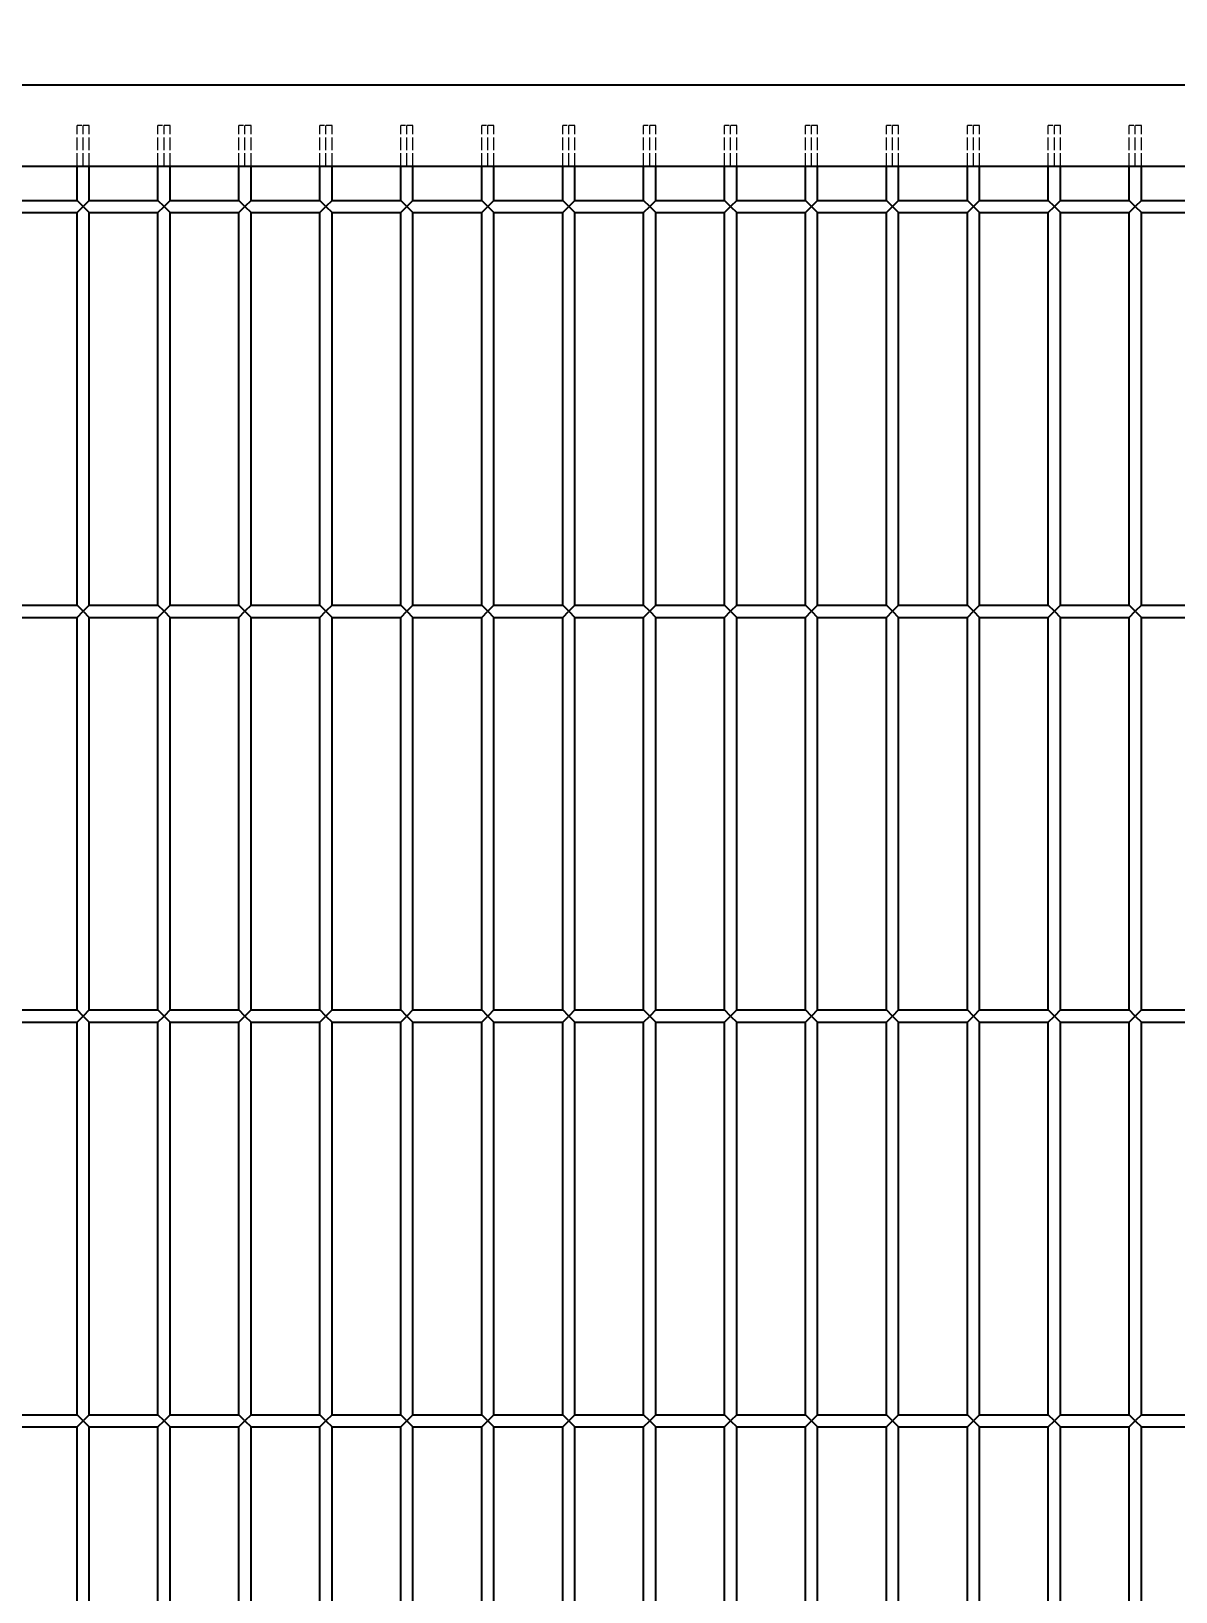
# Model space of a CAD drawing. Header units: millimetres. Extents: x 120 to 9117, y 110 to 4090.
# Drawn here: x 2094.5 to 2377.3, y 3144.8 to 3530.3 of the extents above; entities that cross this region are included whole.
import ezdxf

# ---------------------------------------------------------------- set-up
doc = ezdxf.new("R2010")
doc.units = ezdxf.units.MM
doc.header["$LTSCALE"] = 20
doc.linetypes.add('DASHED', pattern=[0.2067, 0.1654, -0.0413])
doc.layers.add('可见 (ISO)', color=7, linetype='Continuous', lineweight=25)
doc.layers.add('尺寸 (ISO)', color=7, linetype='Continuous', lineweight=18, true_color=0x008000)
doc.layers.add('隐藏 (ISO)', color=5, linetype='DASHED', lineweight=18, true_color=0x0000ff)
doc.styles.add('最新国标', font='simfang.ttf')
doc.dimstyles.new('默认 (GB)', dxfattribs={"dimscale": 20, "dimtxt": 2.8, "dimasz": 2.5, "dimexe": 2, "dimexo": 1.5, "dimgap": 0.5, "dimtad": 1, "dimtoh": 1, "dimdsep": 46, "dimtxsty": '最新国标', "dimcen": 0.09, "dimdle": 10, "dimclrd": 256, "dimclre": 256, "dimclrt": 256, "dimaunit": 1, "dimadec": 3, "dimazin": 2, "dimtfac": 0.535714, "dimtdec": 3, "dimtmove": 0, "dimatfit": 3, "dimfxl": 0, "dimtolj": 1, "dimlwd": -1, "dimlwe": -1, "dimarcsym": 0})

# ---------------------------------------------------------------- blocks, each defined once
blk = doc.blocks.new('*D5')
at = {"layer": 'Defpoints', "color": 0, "transparency": 16777216}
for p in [(1820.28, 3668.26), (1820.28, 3517.01), (3020.28, 3517.01)]:
    blk.add_point(p, dxfattribs=at)
at = {"layer": '尺寸 (ISO)', "color": 116, "true_color": 0x00803f, "transparency": 16777216}
for p, q in [((1820.28, 3547.01), (1820.28, 3708.26)), ((3020.28, 3547.01), (3020.28, 3708.26)), ((2970.28, 3668.26), (1870.28, 3668.26))]:
    blk.add_line(p, q, dxfattribs=at)
for points in [[(1870.28, 3676.6), (1870.28, 3659.93), (1820.28, 3668.26)], [(2970.28, 3676.6), (2970.28, 3659.93), (3020.28, 3668.26)]]:
    blk.add_solid(points, dxfattribs=at)
at = {"layer": '尺寸 (ISO)', "transparency": 16777216, "insert": (2520.28, 3706.58), "char_height": 56, "attachment_point": 5, "style": '最新国标'}
blk.add_mtext('\\A1;1200', dxfattribs=at)

msp = doc.modelspace()

# ---------------------------------------------------------------- linework, layer by layer
at = {"layer": '可见 (ISO)'}
for p, q in [((3020.28, 3517.011), (1820.28, 3517.011)), ((1840.28, 3497.011), (3000.28, 3497.011)), ((2105.78, 3488.511), (2105.78, 3497.011)), ((2108.78, 3488.511), (2108.78, 3497.011)), ((2125.78, 3488.511), (2125.78, 3497.011)), ((2128.78, 3488.511), (2128.78, 3497.011)), ((2145.78, 3488.511), (2145.78, 3497.011)), ((2148.78, 3488.511), (2148.78, 3497.011)), ((2165.78, 3488.511), (2165.78, 3497.011)), ((2168.78, 3488.511), (2168.78, 3497.011)), ((2185.78, 3488.511), (2185.78, 3497.011)), ((2188.78, 3488.511), (2188.78, 3497.011)), ((2205.78, 3488.511), (2205.78, 3497.011)), ((2208.78, 3488.511), (2208.78, 3497.011)), ((2225.78, 3488.511), (2225.78, 3497.011)), ((2228.78, 3488.511), (2228.78, 3497.011)), ((2245.78, 3488.511), (2245.78, 3497.011)), ((2248.78, 3488.511), (2248.78, 3497.011)), ((2265.78, 3488.511), (2265.78, 3497.011)), ((2268.78, 3488.511), (2268.78, 3497.011)), ((2285.78, 3488.511), (2285.78, 3497.011)), ((2288.78, 3488.511), (2288.78, 3497.011)), ((2305.78, 3488.511), (2305.78, 3497.011)), ((2308.78, 3488.511), (2308.78, 3497.011)), ((2325.78, 3488.511), (2325.78, 3497.011)), ((2328.78, 3488.511), (2328.78, 3497.011)), ((2345.78, 3488.511), (2345.78, 3497.011)), ((2348.78, 3488.511), (2348.78, 3497.011)), ((2365.78, 3488.511), (2365.78, 3497.011)), ((2368.78, 3488.511), (2368.78, 3497.011)), ((2088.78, 3488.511), (2105.78, 3488.511)), ((2088.78, 3485.511), (2105.78, 3485.511)), ((2107.28, 3487.011), (2105.78, 3488.511)), ((2105.78, 3485.511), (2107.28, 3487.011)), ((2105.78, 3388.511), (2105.78, 3485.511)), ((2108.78, 3488.511), (2107.28, 3487.011)), ((2107.28, 3487.011), (2108.78, 3485.511)), ((2108.78, 3488.511), (2125.78, 3488.511)), ((2108.78, 3485.511), (2125.78, 3485.511)), ((2108.78, 3388.511), (2108.78, 3485.511)), ((2127.28, 3487.011), (2125.78, 3488.511)), ((2125.78, 3485.511), (2127.28, 3487.011)), ((2125.78, 3388.511), (2125.78, 3485.511)), ((2128.78, 3488.511), (2127.28, 3487.011)), ((2127.28, 3487.011), (2128.78, 3485.511)), ((2128.78, 3488.511), (2145.78, 3488.511)), ((2128.78, 3485.511), (2145.78, 3485.511)), ((2128.78, 3388.511), (2128.78, 3485.511)), ((2147.28, 3487.011), (2145.78, 3488.511)), ((2145.78, 3485.511), (2147.28, 3487.011)), ((2145.78, 3388.511), (2145.78, 3485.511)), ((2148.78, 3488.511), (2147.28, 3487.011)), ((2147.28, 3487.011), (2148.78, 3485.511)), ((2148.78, 3488.511), (2165.78, 3488.511)), ((2148.78, 3485.511), (2165.78, 3485.511)), ((2148.78, 3388.511), (2148.78, 3485.511)), ((2167.28, 3487.011), (2165.78, 3488.511)), ((2165.78, 3485.511), (2167.28, 3487.011)), ((2165.78, 3388.511), (2165.78, 3485.511)), ((2168.78, 3488.511), (2167.28, 3487.011)), ((2167.28, 3487.011), (2168.78, 3485.511)), ((2168.78, 3488.511), (2185.78, 3488.511)), ((2168.78, 3485.511), (2185.78, 3485.511)), ((2168.78, 3388.511), (2168.78, 3485.511)), ((2187.28, 3487.011), (2185.78, 3488.511)), ((2185.78, 3485.511), (2187.28, 3487.011)), ((2185.78, 3388.511), (2185.78, 3485.511)), ((2188.78, 3488.511), (2187.28, 3487.011)), ((2187.28, 3487.011), (2188.78, 3485.511)), ((2188.78, 3488.511), (2205.78, 3488.511)), ((2188.78, 3485.511), (2205.78, 3485.511)), ((2188.78, 3388.511), (2188.78, 3485.511)), ((2207.28, 3487.011), (2205.78, 3488.511)), ((2205.78, 3485.511), (2207.28, 3487.011)), ((2205.78, 3388.511), (2205.78, 3485.511)), ((2208.78, 3488.511), (2207.28, 3487.011)), ((2207.28, 3487.011), (2208.78, 3485.511)), ((2208.78, 3488.511), (2225.78, 3488.511)), ((2208.78, 3485.511), (2225.78, 3485.511)), ((2208.78, 3388.511), (2208.78, 3485.511)), ((2227.28, 3487.011), (2225.78, 3488.511)), ((2225.78, 3485.511), (2227.28, 3487.011)), ((2225.78, 3388.511), (2225.78, 3485.511)), ((2228.78, 3488.511), (2227.28, 3487.011)), ((2227.28, 3487.011), (2228.78, 3485.511)), ((2228.78, 3488.511), (2245.78, 3488.511)), ((2228.78, 3485.511), (2245.78, 3485.511)), ((2228.78, 3388.511), (2228.78, 3485.511)), ((2247.28, 3487.011), (2245.78, 3488.511)), ((2245.78, 3485.511), (2247.28, 3487.011)), ((2245.78, 3388.511), (2245.78, 3485.511)), ((2248.78, 3488.511), (2247.28, 3487.011)), ((2247.28, 3487.011), (2248.78, 3485.511)), ((2248.78, 3488.511), (2265.78, 3488.511)), ((2248.78, 3485.511), (2265.78, 3485.511)), ((2248.78, 3388.511), (2248.78, 3485.511)), ((2267.28, 3487.011), (2265.78, 3488.511)), ((2265.78, 3485.511), (2267.28, 3487.011)), ((2265.78, 3388.511), (2265.78, 3485.511)), ((2268.78, 3488.511), (2267.28, 3487.011)), ((2267.28, 3487.011), (2268.78, 3485.511)), ((2268.78, 3488.511), (2285.78, 3488.511)), ((2268.78, 3485.511), (2285.78, 3485.511)), ((2268.78, 3388.511), (2268.78, 3485.511)), ((2287.28, 3487.011), (2285.78, 3488.511)), ((2285.78, 3485.511), (2287.28, 3487.011)), ((2285.78, 3388.511), (2285.78, 3485.511)), ((2288.78, 3488.511), (2287.28, 3487.011)), ((2287.28, 3487.011), (2288.78, 3485.511)), ((2288.78, 3488.511), (2305.78, 3488.511)), ((2288.78, 3485.511), (2305.78, 3485.511)), ((2288.78, 3388.511), (2288.78, 3485.511)), ((2307.28, 3487.011), (2305.78, 3488.511)), ((2305.78, 3485.511), (2307.28, 3487.011)), ((2305.78, 3388.511), (2305.78, 3485.511)), ((2308.78, 3488.511), (2307.28, 3487.011)), ((2307.28, 3487.011), (2308.78, 3485.511)), ((2308.78, 3488.511), (2325.78, 3488.511)), ((2308.78, 3485.511), (2325.78, 3485.511)), ((2308.78, 3388.511), (2308.78, 3485.511)), ((2327.28, 3487.011), (2325.78, 3488.511)), ((2325.78, 3485.511), (2327.28, 3487.011)), ((2325.78, 3388.511), (2325.78, 3485.511)), ((2328.78, 3488.511), (2327.28, 3487.011)), ((2327.28, 3487.011), (2328.78, 3485.511)), ((2328.78, 3488.511), (2345.78, 3488.511)), ((2328.78, 3485.511), (2345.78, 3485.511)), ((2328.78, 3388.511), (2328.78, 3485.511)), ((2347.28, 3487.011), (2345.78, 3488.511)), ((2345.78, 3485.511), (2347.28, 3487.011)), ((2345.78, 3388.511), (2345.78, 3485.511)), ((2348.78, 3488.511), (2347.28, 3487.011)), ((2347.28, 3487.011), (2348.78, 3485.511)), ((2348.78, 3488.511), (2365.78, 3488.511)), ((2348.78, 3485.511), (2365.78, 3485.511)), ((2348.78, 3388.511), (2348.78, 3485.511)), ((2367.28, 3487.011), (2365.78, 3488.511)), ((2365.78, 3485.511), (2367.28, 3487.011)), ((2365.78, 3388.511), (2365.78, 3485.511)), ((2368.78, 3488.511), (2367.28, 3487.011)), ((2367.28, 3487.011), (2368.78, 3485.511)), ((2368.78, 3488.511), (2385.78, 3488.511)), ((2368.78, 3485.511), (2385.78, 3485.511)), ((2368.78, 3388.511), (2368.78, 3485.511)), ((2088.78, 3388.511), (2105.78, 3388.511)), ((2088.78, 3385.511), (2105.78, 3385.511)), ((2107.28, 3387.011), (2105.78, 3388.511)), ((2105.78, 3385.511), (2107.28, 3387.011)), ((2105.78, 3288.511), (2105.78, 3385.511)), ((2108.78, 3388.511), (2107.28, 3387.011)), ((2107.28, 3387.011), (2108.78, 3385.511)), ((2108.78, 3388.511), (2125.78, 3388.511)), ((2108.78, 3385.511), (2125.78, 3385.511)), ((2108.78, 3288.511), (2108.78, 3385.511)), ((2127.28, 3387.011), (2125.78, 3388.511)), ((2125.78, 3385.511), (2127.28, 3387.011)), ((2125.78, 3288.511), (2125.78, 3385.511)), ((2128.78, 3388.511), (2127.28, 3387.011)), ((2127.28, 3387.011), (2128.78, 3385.511)), ((2128.78, 3388.511), (2145.78, 3388.511)), ((2128.78, 3385.511), (2145.78, 3385.511)), ((2128.78, 3288.511), (2128.78, 3385.511)), ((2147.28, 3387.011), (2145.78, 3388.511)), ((2145.78, 3385.511), (2147.28, 3387.011)), ((2145.78, 3288.511), (2145.78, 3385.511)), ((2148.78, 3388.511), (2147.28, 3387.011)), ((2147.28, 3387.011), (2148.78, 3385.511)), ((2148.78, 3388.511), (2165.78, 3388.511)), ((2148.78, 3385.511), (2165.78, 3385.511)), ((2148.78, 3288.511), (2148.78, 3385.511)), ((2167.28, 3387.011), (2165.78, 3388.511)), ((2165.78, 3385.511), (2167.28, 3387.011)), ((2165.78, 3288.511), (2165.78, 3385.511)), ((2168.78, 3388.511), (2167.28, 3387.011)), ((2167.28, 3387.011), (2168.78, 3385.511)), ((2168.78, 3388.511), (2185.78, 3388.511)), ((2168.78, 3385.511), (2185.78, 3385.511)), ((2168.78, 3288.511), (2168.78, 3385.511)), ((2187.28, 3387.011), (2185.78, 3388.511)), ((2185.78, 3385.511), (2187.28, 3387.011)), ((2185.78, 3288.511), (2185.78, 3385.511)), ((2188.78, 3388.511), (2187.28, 3387.011)), ((2187.28, 3387.011), (2188.78, 3385.511)), ((2188.78, 3388.511), (2205.78, 3388.511)), ((2188.78, 3385.511), (2205.78, 3385.511)), ((2188.78, 3288.511), (2188.78, 3385.511)), ((2207.28, 3387.011), (2205.78, 3388.511)), ((2205.78, 3385.511), (2207.28, 3387.011)), ((2205.78, 3288.511), (2205.78, 3385.511)), ((2208.78, 3388.511), (2207.28, 3387.011)), ((2207.28, 3387.011), (2208.78, 3385.511)), ((2208.78, 3388.511), (2225.78, 3388.511)), ((2208.78, 3385.511), (2225.78, 3385.511)), ((2208.78, 3288.511), (2208.78, 3385.511)), ((2227.28, 3387.011), (2225.78, 3388.511)), ((2225.78, 3385.511), (2227.28, 3387.011)), ((2225.78, 3288.511), (2225.78, 3385.511)), ((2228.78, 3388.511), (2227.28, 3387.011)), ((2227.28, 3387.011), (2228.78, 3385.511)), ((2228.78, 3388.511), (2245.78, 3388.511)), ((2228.78, 3385.511), (2245.78, 3385.511)), ((2228.78, 3288.511), (2228.78, 3385.511)), ((2247.28, 3387.011), (2245.78, 3388.511)), ((2245.78, 3385.511), (2247.28, 3387.011)), ((2245.78, 3288.511), (2245.78, 3385.511)), ((2248.78, 3388.511), (2247.28, 3387.011)), ((2247.28, 3387.011), (2248.78, 3385.511)), ((2248.78, 3388.511), (2265.78, 3388.511)), ((2248.78, 3385.511), (2265.78, 3385.511)), ((2248.78, 3288.511), (2248.78, 3385.511)), ((2267.28, 3387.011), (2265.78, 3388.511)), ((2265.78, 3385.511), (2267.28, 3387.011)), ((2265.78, 3288.511), (2265.78, 3385.511)), ((2268.78, 3388.511), (2267.28, 3387.011)), ((2267.28, 3387.011), (2268.78, 3385.511)), ((2268.78, 3388.511), (2285.78, 3388.511)), ((2268.78, 3385.511), (2285.78, 3385.511)), ((2268.78, 3288.511), (2268.78, 3385.511)), ((2287.28, 3387.011), (2285.78, 3388.511)), ((2285.78, 3385.511), (2287.28, 3387.011)), ((2285.78, 3288.511), (2285.78, 3385.511)), ((2288.78, 3388.511), (2287.28, 3387.011)), ((2287.28, 3387.011), (2288.78, 3385.511)), ((2288.78, 3388.511), (2305.78, 3388.511)), ((2288.78, 3385.511), (2305.78, 3385.511)), ((2288.78, 3288.511), (2288.78, 3385.511)), ((2307.28, 3387.011), (2305.78, 3388.511)), ((2305.78, 3385.511), (2307.28, 3387.011)), ((2305.78, 3288.511), (2305.78, 3385.511)), ((2308.78, 3388.511), (2307.28, 3387.011)), ((2307.28, 3387.011), (2308.78, 3385.511)), ((2308.78, 3388.511), (2325.78, 3388.511)), ((2308.78, 3385.511), (2325.78, 3385.511)), ((2308.78, 3288.511), (2308.78, 3385.511)), ((2327.28, 3387.011), (2325.78, 3388.511)), ((2325.78, 3385.511), (2327.28, 3387.011)), ((2325.78, 3288.511), (2325.78, 3385.511)), ((2328.78, 3388.511), (2327.28, 3387.011)), ((2327.28, 3387.011), (2328.78, 3385.511)), ((2328.78, 3388.511), (2345.78, 3388.511)), ((2328.78, 3385.511), (2345.78, 3385.511)), ((2328.78, 3288.511), (2328.78, 3385.511)), ((2347.28, 3387.011), (2345.78, 3388.511)), ((2345.78, 3385.511), (2347.28, 3387.011)), ((2345.78, 3288.511), (2345.78, 3385.511)), ((2348.78, 3388.511), (2347.28, 3387.011)), ((2347.28, 3387.011), (2348.78, 3385.511)), ((2348.78, 3388.511), (2365.78, 3388.511)), ((2348.78, 3385.511), (2365.78, 3385.511)), ((2348.78, 3288.511), (2348.78, 3385.511)), ((2367.28, 3387.011), (2365.78, 3388.511)), ((2365.78, 3385.511), (2367.28, 3387.011)), ((2365.78, 3288.511), (2365.78, 3385.511)), ((2368.78, 3388.511), (2367.28, 3387.011)), ((2367.28, 3387.011), (2368.78, 3385.511)), ((2368.78, 3388.511), (2385.78, 3388.511)), ((2368.78, 3385.511), (2385.78, 3385.511)), ((2368.78, 3288.511), (2368.78, 3385.511)), ((2088.78, 3288.511), (2105.78, 3288.511)), ((2088.78, 3285.511), (2105.78, 3285.511)), ((2107.28, 3287.011), (2105.78, 3288.511)), ((2105.78, 3285.511), (2107.28, 3287.011)), ((2105.78, 3188.511), (2105.78, 3285.511)), ((2108.78, 3288.511), (2107.28, 3287.011)), ((2107.28, 3287.011), (2108.78, 3285.511)), ((2108.78, 3288.511), (2125.78, 3288.511)), ((2108.78, 3285.511), (2125.78, 3285.511)), ((2108.78, 3188.511), (2108.78, 3285.511)), ((2127.28, 3287.011), (2125.78, 3288.511)), ((2125.78, 3285.511), (2127.28, 3287.011)), ((2125.78, 3188.511), (2125.78, 3285.511)), ((2128.78, 3288.511), (2127.28, 3287.011)), ((2127.28, 3287.011), (2128.78, 3285.511)), ((2128.78, 3288.511), (2145.78, 3288.511)), ((2128.78, 3285.511), (2145.78, 3285.511)), ((2128.78, 3188.511), (2128.78, 3285.511)), ((2147.28, 3287.011), (2145.78, 3288.511)), ((2145.78, 3285.511), (2147.28, 3287.011)), ((2145.78, 3188.511), (2145.78, 3285.511)), ((2148.78, 3288.511), (2147.28, 3287.011)), ((2147.28, 3287.011), (2148.78, 3285.511)), ((2148.78, 3288.511), (2165.78, 3288.511)), ((2148.78, 3285.511), (2165.78, 3285.511)), ((2148.78, 3188.511), (2148.78, 3285.511)), ((2167.28, 3287.011), (2165.78, 3288.511)), ((2165.78, 3285.511), (2167.28, 3287.011)), ((2165.78, 3188.511), (2165.78, 3285.511)), ((2168.78, 3288.511), (2167.28, 3287.011)), ((2167.28, 3287.011), (2168.78, 3285.511)), ((2168.78, 3288.511), (2185.78, 3288.511)), ((2168.78, 3285.511), (2185.78, 3285.511)), ((2168.78, 3188.511), (2168.78, 3285.511)), ((2187.28, 3287.011), (2185.78, 3288.511)), ((2185.78, 3285.511), (2187.28, 3287.011)), ((2185.78, 3188.511), (2185.78, 3285.511)), ((2188.78, 3288.511), (2187.28, 3287.011)), ((2187.28, 3287.011), (2188.78, 3285.511)), ((2188.78, 3288.511), (2205.78, 3288.511)), ((2188.78, 3285.511), (2205.78, 3285.511)), ((2188.78, 3188.511), (2188.78, 3285.511)), ((2207.28, 3287.011), (2205.78, 3288.511)), ((2205.78, 3285.511), (2207.28, 3287.011)), ((2205.78, 3188.511), (2205.78, 3285.511)), ((2208.78, 3288.511), (2207.28, 3287.011)), ((2207.28, 3287.011), (2208.78, 3285.511)), ((2208.78, 3288.511), (2225.78, 3288.511)), ((2208.78, 3285.511), (2225.78, 3285.511)), ((2208.78, 3188.511), (2208.78, 3285.511)), ((2227.28, 3287.011), (2225.78, 3288.511)), ((2225.78, 3285.511), (2227.28, 3287.011)), ((2225.78, 3188.511), (2225.78, 3285.511)), ((2228.78, 3288.511), (2227.28, 3287.011)), ((2227.28, 3287.011), (2228.78, 3285.511)), ((2228.78, 3288.511), (2245.78, 3288.511)), ((2228.78, 3285.511), (2245.78, 3285.511)), ((2228.78, 3188.511), (2228.78, 3285.511)), ((2247.28, 3287.011), (2245.78, 3288.511)), ((2245.78, 3285.511), (2247.28, 3287.011)), ((2245.78, 3188.511), (2245.78, 3285.511)), ((2248.78, 3288.511), (2247.28, 3287.011)), ((2247.28, 3287.011), (2248.78, 3285.511)), ((2248.78, 3288.511), (2265.78, 3288.511)), ((2248.78, 3285.511), (2265.78, 3285.511)), ((2248.78, 3188.511), (2248.78, 3285.511)), ((2267.28, 3287.011), (2265.78, 3288.511)), ((2265.78, 3285.511), (2267.28, 3287.011)), ((2265.78, 3188.511), (2265.78, 3285.511)), ((2268.78, 3288.511), (2267.28, 3287.011)), ((2267.28, 3287.011), (2268.78, 3285.511)), ((2268.78, 3288.511), (2285.78, 3288.511)), ((2268.78, 3285.511), (2285.78, 3285.511)), ((2268.78, 3188.511), (2268.78, 3285.511)), ((2287.28, 3287.011), (2285.78, 3288.511)), ((2285.78, 3285.511), (2287.28, 3287.011)), ((2285.78, 3188.511), (2285.78, 3285.511)), ((2288.78, 3288.511), (2287.28, 3287.011)), ((2287.28, 3287.011), (2288.78, 3285.511)), ((2288.78, 3288.511), (2305.78, 3288.511)), ((2288.78, 3285.511), (2305.78, 3285.511)), ((2288.78, 3188.511), (2288.78, 3285.511)), ((2307.28, 3287.011), (2305.78, 3288.511)), ((2305.78, 3285.511), (2307.28, 3287.011)), ((2305.78, 3188.511), (2305.78, 3285.511)), ((2308.78, 3288.511), (2307.28, 3287.011)), ((2307.28, 3287.011), (2308.78, 3285.511)), ((2308.78, 3288.511), (2325.78, 3288.511)), ((2308.78, 3285.511), (2325.78, 3285.511)), ((2308.78, 3188.511), (2308.78, 3285.511)), ((2327.28, 3287.011), (2325.78, 3288.511)), ((2325.78, 3285.511), (2327.28, 3287.011)), ((2325.78, 3188.511), (2325.78, 3285.511)), ((2328.78, 3288.511), (2327.28, 3287.011)), ((2327.28, 3287.011), (2328.78, 3285.511)), ((2328.78, 3288.511), (2345.78, 3288.511)), ((2328.78, 3285.511), (2345.78, 3285.511)), ((2328.78, 3188.511), (2328.78, 3285.511)), ((2347.28, 3287.011), (2345.78, 3288.511)), ((2345.78, 3285.511), (2347.28, 3287.011)), ((2345.78, 3188.511), (2345.78, 3285.511)), ((2348.78, 3288.511), (2347.28, 3287.011)), ((2347.28, 3287.011), (2348.78, 3285.511)), ((2348.78, 3288.511), (2365.78, 3288.511)), ((2348.78, 3285.511), (2365.78, 3285.511)), ((2348.78, 3188.511), (2348.78, 3285.511)), ((2367.28, 3287.011), (2365.78, 3288.511)), ((2365.78, 3285.511), (2367.28, 3287.011)), ((2365.78, 3188.511), (2365.78, 3285.511)), ((2368.78, 3288.511), (2367.28, 3287.011)), ((2367.28, 3287.011), (2368.78, 3285.511)), ((2368.78, 3288.511), (2385.78, 3288.511)), ((2368.78, 3285.511), (2385.78, 3285.511)), ((2368.78, 3188.511), (2368.78, 3285.511)), ((2088.78, 3188.511), (2105.78, 3188.511)), ((2107.28, 3187.011), (2105.78, 3188.511)), ((2108.78, 3188.511), (2107.28, 3187.011)), ((2108.78, 3188.511), (2125.78, 3188.511)), ((2127.28, 3187.011), (2125.78, 3188.511)), ((2128.78, 3188.511), (2127.28, 3187.011)), ((2128.78, 3188.511), (2145.78, 3188.511)), ((2147.28, 3187.011), (2145.78, 3188.511)), ((2148.78, 3188.511), (2147.28, 3187.011)), ((2148.78, 3188.511), (2165.78, 3188.511)), ((2167.28, 3187.011), (2165.78, 3188.511)), ((2168.78, 3188.511), (2167.28, 3187.011)), ((2168.78, 3188.511), (2185.78, 3188.511)), ((2187.28, 3187.011), (2185.78, 3188.511)), ((2188.78, 3188.511), (2187.28, 3187.011)), ((2188.78, 3188.511), (2205.78, 3188.511)), ((2207.28, 3187.011), (2205.78, 3188.511)), ((2208.78, 3188.511), (2207.28, 3187.011)), ((2208.78, 3188.511), (2225.78, 3188.511)), ((2227.28, 3187.011), (2225.78, 3188.511)), ((2228.78, 3188.511), (2227.28, 3187.011)), ((2228.78, 3188.511), (2245.78, 3188.511)), ((2247.28, 3187.011), (2245.78, 3188.511)), ((2248.78, 3188.511), (2247.28, 3187.011)), ((2248.78, 3188.511), (2265.78, 3188.511)), ((2267.28, 3187.011), (2265.78, 3188.511)), ((2268.78, 3188.511), (2267.28, 3187.011)), ((2268.78, 3188.511), (2285.78, 3188.511)), ((2287.28, 3187.011), (2285.78, 3188.511)), ((2288.78, 3188.511), (2287.28, 3187.011)), ((2288.78, 3188.511), (2305.78, 3188.511)), ((2307.28, 3187.011), (2305.78, 3188.511)), ((2308.78, 3188.511), (2307.28, 3187.011)), ((2308.78, 3188.511), (2325.78, 3188.511)), ((2327.28, 3187.011), (2325.78, 3188.511)), ((2328.78, 3188.511), (2327.28, 3187.011)), ((2328.78, 3188.511), (2345.78, 3188.511)), ((2347.28, 3187.011), (2345.78, 3188.511)), ((2348.78, 3188.511), (2347.28, 3187.011)), ((2348.78, 3188.511), (2365.78, 3188.511)), ((2367.28, 3187.011), (2365.78, 3188.511)), ((2368.78, 3188.511), (2367.28, 3187.011)), ((2368.78, 3188.511), (2385.78, 3188.511)), ((2088.78, 3185.511), (2105.78, 3185.511)), ((2105.78, 3185.511), (2107.28, 3187.011)), ((2105.78, 3088.511), (2105.78, 3185.511)), ((2107.28, 3187.011), (2108.78, 3185.511)), ((2108.78, 3185.511), (2125.78, 3185.511)), ((2108.78, 3088.511), (2108.78, 3185.511)), ((2125.78, 3185.511), (2127.28, 3187.011)), ((2125.78, 3088.511), (2125.78, 3185.511)), ((2127.28, 3187.011), (2128.78, 3185.511)), ((2128.78, 3185.511), (2145.78, 3185.511)), ((2128.78, 3088.511), (2128.78, 3185.511)), ((2145.78, 3185.511), (2147.28, 3187.011)), ((2145.78, 3088.511), (2145.78, 3185.511)), ((2147.28, 3187.011), (2148.78, 3185.511)), ((2148.78, 3185.511), (2165.78, 3185.511)), ((2148.78, 3088.511), (2148.78, 3185.511)), ((2165.78, 3185.511), (2167.28, 3187.011)), ((2165.78, 3088.511), (2165.78, 3185.511)), ((2167.28, 3187.011), (2168.78, 3185.511)), ((2168.78, 3185.511), (2185.78, 3185.511)), ((2168.78, 3088.511), (2168.78, 3185.511)), ((2185.78, 3185.511), (2187.28, 3187.011)), ((2185.78, 3088.511), (2185.78, 3185.511)), ((2187.28, 3187.011), (2188.78, 3185.511)), ((2188.78, 3185.511), (2205.78, 3185.511)), ((2188.78, 3088.511), (2188.78, 3185.511)), ((2205.78, 3185.511), (2207.28, 3187.011)), ((2205.78, 3088.511), (2205.78, 3185.511)), ((2207.28, 3187.011), (2208.78, 3185.511)), ((2208.78, 3185.511), (2225.78, 3185.511)), ((2208.78, 3088.511), (2208.78, 3185.511)), ((2225.78, 3185.511), (2227.28, 3187.011)), ((2225.78, 3088.511), (2225.78, 3185.511)), ((2227.28, 3187.011), (2228.78, 3185.511)), ((2228.78, 3185.511), (2245.78, 3185.511)), ((2228.78, 3088.511), (2228.78, 3185.511)), ((2245.78, 3185.511), (2247.28, 3187.011)), ((2245.78, 3088.511), (2245.78, 3185.511)), ((2247.28, 3187.011), (2248.78, 3185.511)), ((2248.78, 3185.511), (2265.78, 3185.511)), ((2248.78, 3088.511), (2248.78, 3185.511)), ((2265.78, 3185.511), (2267.28, 3187.011)), ((2265.78, 3088.511), (2265.78, 3185.511)), ((2267.28, 3187.011), (2268.78, 3185.511)), ((2268.78, 3185.511), (2285.78, 3185.511)), ((2268.78, 3088.511), (2268.78, 3185.511)), ((2285.78, 3185.511), (2287.28, 3187.011)), ((2285.78, 3088.511), (2285.78, 3185.511)), ((2287.28, 3187.011), (2288.78, 3185.511)), ((2288.78, 3185.511), (2305.78, 3185.511)), ((2288.78, 3088.511), (2288.78, 3185.511)), ((2305.78, 3185.511), (2307.28, 3187.011)), ((2305.78, 3088.511), (2305.78, 3185.511)), ((2307.28, 3187.011), (2308.78, 3185.511)), ((2308.78, 3185.511), (2325.78, 3185.511)), ((2308.78, 3088.511), (2308.78, 3185.511)), ((2325.78, 3185.511), (2327.28, 3187.011)), ((2325.78, 3088.511), (2325.78, 3185.511)), ((2327.28, 3187.011), (2328.78, 3185.511)), ((2328.78, 3185.511), (2345.78, 3185.511)), ((2328.78, 3088.511), (2328.78, 3185.511)), ((2345.78, 3185.511), (2347.28, 3187.011)), ((2345.78, 3088.511), (2345.78, 3185.511)), ((2347.28, 3187.011), (2348.78, 3185.511)), ((2348.78, 3185.511), (2365.78, 3185.511)), ((2348.78, 3088.511), (2348.78, 3185.511)), ((2365.78, 3185.511), (2367.28, 3187.011)), ((2365.78, 3088.511), (2365.78, 3185.511)), ((2367.28, 3187.011), (2368.78, 3185.511)), ((2368.78, 3185.511), (2385.78, 3185.511)), ((2368.78, 3088.511), (2368.78, 3185.511))]:
    msp.add_line(p, q, dxfattribs=at)
at = {"layer": '隐藏 (ISO)', "ltscale": 0.448684}
for p, q in [((2108.78, 3507.011), (2105.78, 3507.011)), ((2128.78, 3507.011), (2125.78, 3507.011)), ((2148.78, 3507.011), (2145.78, 3507.011)), ((2168.78, 3507.011), (2165.78, 3507.011)), ((2188.78, 3507.011), (2185.78, 3507.011)), ((2208.78, 3507.011), (2205.78, 3507.011)), ((2228.78, 3507.011), (2225.78, 3507.011)), ((2248.78, 3507.011), (2245.78, 3507.011)), ((2268.78, 3507.011), (2265.78, 3507.011)), ((2288.78, 3507.011), (2285.78, 3507.011)), ((2308.78, 3507.011), (2305.78, 3507.011)), ((2328.78, 3507.011), (2325.78, 3507.011)), ((2348.78, 3507.011), (2345.78, 3507.011)), ((2368.78, 3507.011), (2365.78, 3507.011))]:
    msp.add_line(p, q, dxfattribs=at)
at = {"layer": '隐藏 (ISO)', "ltscale": 0.952248}
for p, q in [((2105.78, 3497.011), (2105.78, 3507.011)), ((2107.28, 3497.011), (2107.28, 3507.011)), ((2108.78, 3497.011), (2108.78, 3507.011)), ((2125.78, 3497.011), (2125.78, 3507.011)), ((2127.28, 3497.011), (2127.28, 3507.011)), ((2128.78, 3497.011), (2128.78, 3507.011)), ((2145.78, 3497.011), (2145.78, 3507.011)), ((2147.28, 3497.011), (2147.28, 3507.011)), ((2148.78, 3497.011), (2148.78, 3507.011)), ((2165.78, 3497.011), (2165.78, 3507.011)), ((2167.28, 3497.011), (2167.28, 3507.011)), ((2168.78, 3497.011), (2168.78, 3507.011)), ((2185.78, 3497.011), (2185.78, 3507.011)), ((2187.28, 3497.011), (2187.28, 3507.011)), ((2188.78, 3497.011), (2188.78, 3507.011)), ((2205.78, 3497.011), (2205.78, 3507.011)), ((2207.28, 3497.011), (2207.28, 3507.011)), ((2208.78, 3497.011), (2208.78, 3507.011)), ((2225.78, 3497.011), (2225.78, 3507.011)), ((2227.28, 3497.011), (2227.28, 3507.011)), ((2228.78, 3497.011), (2228.78, 3507.011)), ((2245.78, 3497.011), (2245.78, 3507.011)), ((2247.28, 3497.011), (2247.28, 3507.011)), ((2248.78, 3497.011), (2248.78, 3507.011)), ((2265.78, 3497.011), (2265.78, 3507.011)), ((2267.28, 3497.011), (2267.28, 3507.011)), ((2268.78, 3497.011), (2268.78, 3507.011)), ((2285.78, 3497.011), (2285.78, 3507.011)), ((2287.28, 3497.011), (2287.28, 3507.011)), ((2288.78, 3497.011), (2288.78, 3507.011)), ((2305.78, 3497.011), (2305.78, 3507.011)), ((2307.28, 3497.011), (2307.28, 3507.011)), ((2308.78, 3497.011), (2308.78, 3507.011)), ((2325.78, 3497.011), (2325.78, 3507.011)), ((2327.28, 3497.011), (2327.28, 3507.011)), ((2328.78, 3497.011), (2328.78, 3507.011)), ((2345.78, 3497.011), (2345.78, 3507.011)), ((2347.28, 3497.011), (2347.28, 3507.011)), ((2348.78, 3497.011), (2348.78, 3507.011)), ((2365.78, 3497.011), (2365.78, 3507.011)), ((2367.28, 3497.011), (2367.28, 3507.011)), ((2368.78, 3497.011), (2368.78, 3507.011))]:
    msp.add_line(p, q, dxfattribs=at)

# ---------------------------------------------------------------- dimensions: what is measured, and where the dimension line sits
at = {"layer": '尺寸 (ISO)', "color": 116, "true_color": 0x00803f}
dim = msp.add_linear_dim(base=(1820.28, 3668.263), p1=(3020.28, 3517.011), p2=(1820.28, 3517.011), angle=180, dimstyle='默认 (GB)', override={"dimgap": 0.5, "dimtoh": 0, "dimdec": 2, "dimtol": 0, "dimlim": 0, "dimtp": 0, "dimtm": 0, "dimtdec": 3, "dimtofl": 0, "dimatfit": 1}, dxfattribs=at)
dim.commit()
dim.dimension.update_dxf_attribs({"geometry": '*D5', "text_midpoint": (2520.28, 3668.263), "dimtype": 160})

doc.saveas('drawing.dxf')
